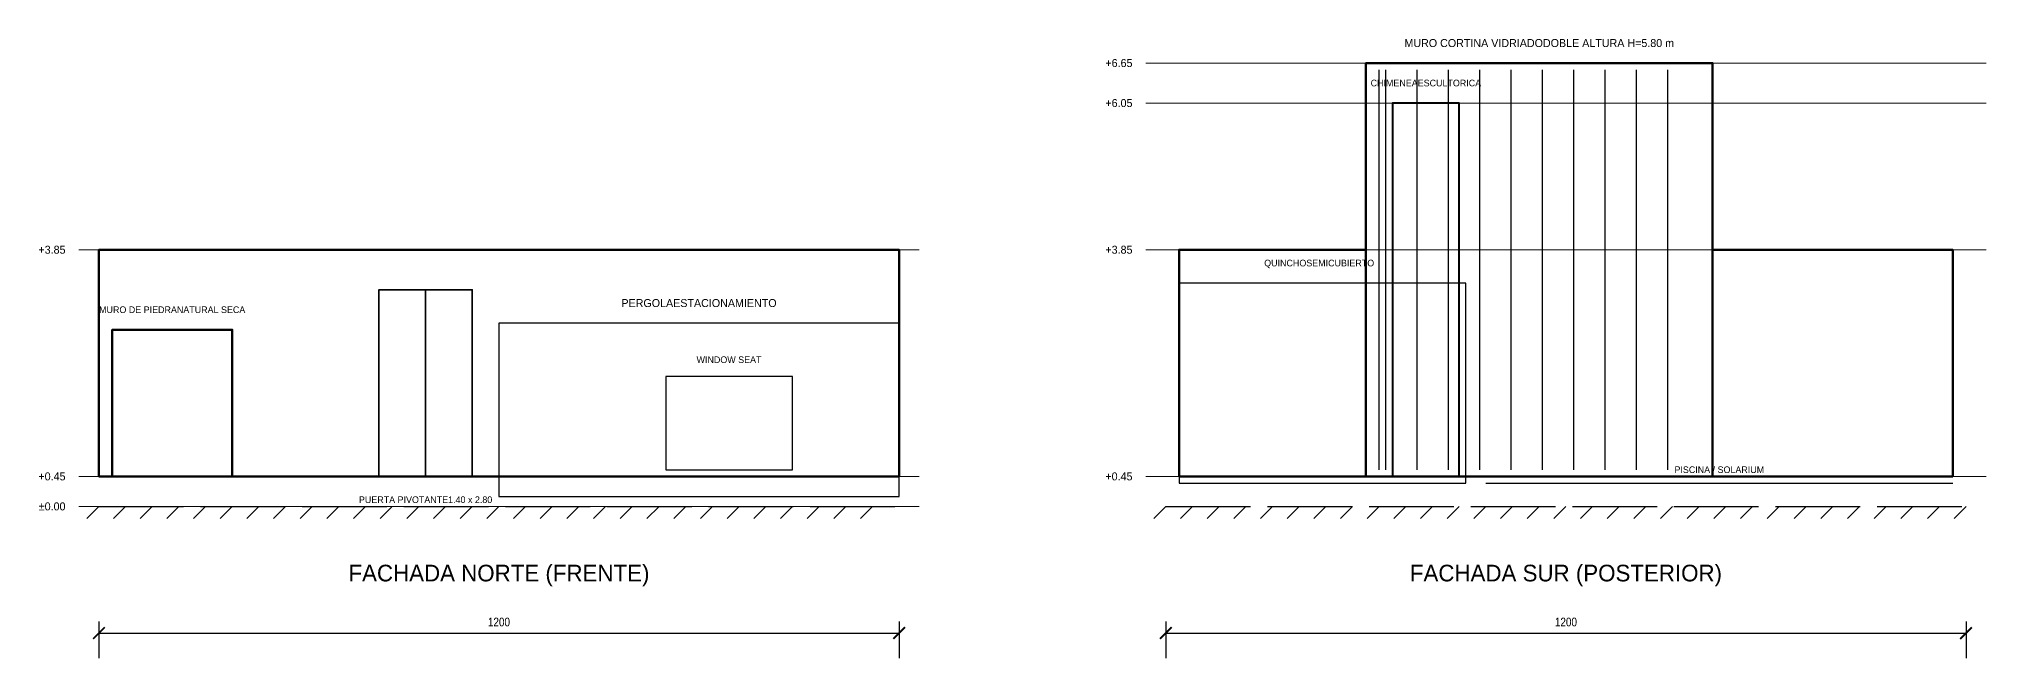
# Model space of a CAD drawing. Header units: metres. Extents: x -1 to 100, y -6 to 7.
# Drawn here: x -0.9 to 28.3, y -2.28 to 7.01 of the extents above; entities that cross this region are included whole.
import ezdxf
from ezdxf.enums import TextEntityAlignment as Align

# ---------------------------------------------------------------- set-up
doc = ezdxf.new("R2010")
doc.units = ezdxf.units.M
doc.linetypes.add('DASHED', pattern=[1.524, 1.27, -0.254])
for name, color, linetype, lineweight in [('01_MUROS_CARGA', 7, 'CONTINUOUS', 50), ('01_MUROS_PIEDRA', 253, 'CONTINUOUS', 50), ('01_TABIQUES', 8, 'CONTINUOUS', 25), ('02_PUERTA_PIVOTANTE', 30, 'CONTINUOUS', 35), ('03_VENTANALES_CORREDIZOS', 4, 'CONTINUOUS', 25), ('04_WINDOW_SEAT', 32, 'CONTINUOUS', 30), ('06_PISCINA_SOLARIUM', 140, 'CONTINUOUS', 30), ('08_COTAS_ARQUITECTURA', 1, 'CONTINUOUS', 15), ('11_CARATULA_TECNICA', 7, 'CONTINUOUS', 35), ('15_NIVELES_ARQUITECTURA', 4, 'CONTINUOUS', 18), ('19_CHIMENEA_ESCULTORICA', 12, 'CONTINUOUS', 40), ('20_TERRENO_NATURAL', 40, 'DASHED', 25)]:
    doc.layers.add(name, color=color, linetype=linetype, lineweight=lineweight)
doc.styles.add('OpenSansCondensed-Light', font='OpenSansCondensed-Light.ttf')
doc.dimstyles.new('EZDXF', dxfattribs={"dimtxt": 0.25, "dimasz": 0.175, "dimexe": 0.375, "dimexo": 0.125, "dimgap": 0.1, "dimtad": 1, "dimlfac": 100, "dimzin": 12, "dimdsep": 46, "dimtxsty": 'OpenSansCondensed-Light', "dimblk": 'ARCHTICK', "dimcen": 2.5, "dimazin": 3, "dimtfac": 0.5, "dimtmove": 2, "dimatfit": 3})

# ---------------------------------------------------------------- blocks, each defined once
blk = doc.blocks.new('_ARCHTICK')
at = {"color": 0, "linetype": 'BYBLOCK', "const_width": 0.15}
blk.add_lwpolyline([(-0.5, -0.5), (0.5, 0.5)], dxfattribs=at)

msp = doc.modelspace()

# ---------------------------------------------------------------- linework, layer by layer
at = {"layer": '01_MUROS_CARGA'}
for points in [[(19, 0.45), (24.2, 0.45), (24.2, 6.65), (19, 6.65)], [(0, 0.45), (12, 0.45), (12, 3.85), (0, 3.85)], [(16.2, 0.45), (19, 0.45), (19, 3.85), (16.2, 3.85)], [(24.2, 0.45), (27.8, 0.45), (27.8, 3.85), (24.2, 3.85)]]:
    msp.add_lwpolyline(points, close=True, dxfattribs=at)
at = {"layer": '01_MUROS_PIEDRA'}
msp.add_lwpolyline([(0.2, 0.45), (2, 0.45), (2, 2.65), (0.2, 2.65)], close=True, dxfattribs=at)
at = {"layer": '01_TABIQUES'}
for points in [[(16.2, 0.35), (20.5, 0.35), (20.5, 3.35), (16.2, 3.35)], [(6, 0.15), (12, 0.15), (12, 2.75), (6, 2.75)]]:
    msp.add_lwpolyline(points, close=True, dxfattribs=at)
at = {"layer": '02_PUERTA_PIVOTANTE'}
msp.add_line((4.9, 0.45), (4.9, 3.25), dxfattribs=at)
msp.add_lwpolyline([(4.2, 0.45), (5.6, 0.45), (5.6, 3.25), (4.2, 3.25)], close=True, dxfattribs=at)
at = {"layer": '03_VENTANALES_CORREDIZOS'}
for p, q in [((19.2, 0.55), (19.2, 6.55)), ((19.3, 0.55), (19.3, 6.55)), ((19.77, 0.55), (19.77, 6.55)), ((20.24, 0.55), (20.24, 6.55)), ((20.71, 0.55), (20.71, 6.55)), ((21.18, 0.55), (21.18, 6.55)), ((21.65, 0.55), (21.65, 6.55)), ((22.12, 0.55), (22.12, 6.55)), ((22.59, 0.55), (22.59, 6.55)), ((23.06, 0.55), (23.06, 6.55)), ((23.53, 0.55), (23.53, 6.55))]:
    msp.add_line(p, q, dxfattribs=at)
at = {"layer": '04_WINDOW_SEAT'}
msp.add_lwpolyline([(8.5, 0.55), (10.4, 0.55), (10.4, 1.95), (8.5, 1.95)], close=True, dxfattribs=at)
at = {"layer": '06_PISCINA_SOLARIUM'}
msp.add_line((20.8, 0.35), (27.8, 0.35), dxfattribs=at)
at = {"layer": '15_NIVELES_ARQUITECTURA'}
for p, q in [((15.7, 6.65), (28.3, 6.65)), ((15.7, 6.05), (28.3, 6.05)), ((-0.3, 3.85), (12.3, 3.85)), ((15.7, 3.85), (28.3, 3.85)), ((-0.3, 0.45), (12.3, 0.45)), ((15.7, 0.45), (28.3, 0.45)), ((-0.3, 0), (12.3, 0))]:
    msp.add_line(p, q, dxfattribs=at)
at = {"layer": '19_CHIMENEA_ESCULTORICA'}
msp.add_lwpolyline([(19.4, 0.45), (20.4, 0.45), (20.4, 6.05), (19.4, 6.05)], close=True, dxfattribs=at)
at = {"layer": '20_TERRENO_NATURAL'}
for p, q in [((0, 0), (-0.18, -0.18)), ((0, 0), (12, 0)), ((0.4, 0), (0.22, -0.18)), ((0.8, 0), (0.62, -0.18)), ((1.2, 0), (1.02, -0.18)), ((1.6, 0), (1.42, -0.18)), ((2, 0), (1.82, -0.18)), ((2.4, 0), (2.22, -0.18)), ((2.8, 0), (2.62, -0.18)), ((3.2, 0), (3.02, -0.18)), ((3.6, 0), (3.42, -0.18)), ((4, 0), (3.82, -0.18)), ((4.4, 0), (4.22, -0.18)), ((4.8, 0), (4.62, -0.18)), ((5.2, 0), (5.02, -0.18)), ((5.6, 0), (5.42, -0.18)), ((6, 0), (5.82, -0.18)), ((6.4, 0), (6.22, -0.18)), ((6.8, 0), (6.62, -0.18)), ((7.2, 0), (7.02, -0.18)), ((7.6, 0), (7.42, -0.18)), ((8, 0), (7.82, -0.18)), ((8.4, 0), (8.22, -0.18)), ((8.8, 0), (8.62, -0.18)), ((9.2, 0), (9.02, -0.18)), ((9.6, 0), (9.42, -0.18)), ((10, 0), (9.82, -0.18)), ((10.4, 0), (10.22, -0.18)), ((10.8, 0), (10.62, -0.18)), ((11.2, 0), (11.02, -0.18)), ((11.6, 0), (11.42, -0.18)), ((16, 0), (15.82, -0.18)), ((16, 0), (28, 0)), ((16.4, 0), (16.22, -0.18)), ((16.8, 0), (16.62, -0.18)), ((17.2, 0), (17.02, -0.18)), ((17.6, 0), (17.42, -0.18)), ((18, 0), (17.82, -0.18)), ((18.4, 0), (18.22, -0.18)), ((18.8, 0), (18.62, -0.18)), ((19.2, 0), (19.02, -0.18)), ((19.6, 0), (19.42, -0.18)), ((20, 0), (19.82, -0.18)), ((20.4, 0), (20.22, -0.18)), ((20.8, 0), (20.62, -0.18)), ((21.2, 0), (21.02, -0.18)), ((21.6, 0), (21.42, -0.18)), ((22, 0), (21.82, -0.18)), ((22.4, 0), (22.22, -0.18)), ((22.8, 0), (22.62, -0.18)), ((23.2, 0), (23.02, -0.18)), ((23.6, 0), (23.42, -0.18)), ((24, 0), (23.82, -0.18)), ((24.4, 0), (24.22, -0.18)), ((24.8, 0), (24.62, -0.18)), ((25.2, 0), (25.02, -0.18)), ((25.6, 0), (25.42, -0.18)), ((26, 0), (25.82, -0.18)), ((26.4, 0), (26.22, -0.18)), ((26.8, 0), (26.62, -0.18)), ((27.2, 0), (27.02, -0.18)), ((27.6, 0), (27.42, -0.18)), ((28, 0), (27.82, -0.18))]:
    msp.add_line(p, q, dxfattribs=at)

# ---------------------------------------------------------------- texts
at = {"layer": '01_MUROS_PIEDRA'}
msp.add_text('MURO DE PIEDRANATURAL SECA', height=0.1, dxfattribs=at).set_placement((1.1, 2.95), align=Align.MIDDLE_CENTER)
at = {"layer": '01_TABIQUES'}
for s, height, p in [('QUINCHOSEMICUBIERTO', 0.1, (18.3, 3.65)), ('PERGOLAESTACIONAMIENTO', 0.12, (9, 3.05))]:
    msp.add_text(s, height=height, dxfattribs=at).set_placement(p, align=Align.MIDDLE_CENTER)
at = {"layer": '02_PUERTA_PIVOTANTE'}
msp.add_text('PUERTA PIVOTANTE1.40 x 2.80', height=0.1, dxfattribs=at).set_placement((4.9, 0.1), align=Align.MIDDLE_CENTER)
at = {"layer": '03_VENTANALES_CORREDIZOS'}
msp.add_text('MURO CORTINA VIDRIADODOBLE ALTURA H=5.80 m', height=0.12, dxfattribs=at).set_placement((21.6, 6.95), align=Align.MIDDLE_CENTER)
at = {"layer": '04_WINDOW_SEAT'}
msp.add_text('WINDOW SEAT', height=0.1, dxfattribs=at).set_placement((9.45, 2.2), align=Align.MIDDLE_CENTER)
at = {"layer": '06_PISCINA_SOLARIUM'}
msp.add_text('PISCINA / SOLARIUM', height=0.1, dxfattribs=at).set_placement((24.3, 0.55), align=Align.MIDDLE_CENTER)
at = {"layer": '11_CARATULA_TECNICA'}
for s, p in [('FACHADA NORTE (FRENTE)', (6, -1)), ('FACHADA SUR (POSTERIOR)', (22, -1))]:
    msp.add_text(s, height=0.25, dxfattribs=at).set_placement(p, align=Align.MIDDLE_CENTER)
at = {"layer": '15_NIVELES_ARQUITECTURA'}
for s, p in [('+6.65', (15.5, 6.65)), ('+6.05', (15.5, 6.05)), ('+3.85', (-0.5, 3.85)), ('+3.85', (15.5, 3.85)), ('+0.45', (-0.5, 0.45)), ('+0.45', (15.5, 0.45)), ('±0.00', (-0.5, 0))]:
    msp.add_text(s, height=0.12, dxfattribs=at).set_placement(p, align=Align.MIDDLE_RIGHT)
at = {"layer": '19_CHIMENEA_ESCULTORICA'}
msp.add_text('CHIMENEAESCULTORICA', height=0.1, dxfattribs=at).set_placement((19.9, 6.35), align=Align.MIDDLE_CENTER)

# ---------------------------------------------------------------- dimensions: what is measured, and where the dimension line sits
at = {"layer": '08_COTAS_ARQUITECTURA'}
for base, p1, p2 in [((0, -1.9), (0, -1.6), (12, -1.6)), ((16, -1.9), (16, -1.6), (28, -1.6))]:
    msp.add_linear_dim(base=base, p1=p1, p2=p2, dimstyle='EZDXF', override={"dimtxt": 0.13}, dxfattribs=at).render()

doc.saveas('drawing.dxf')
